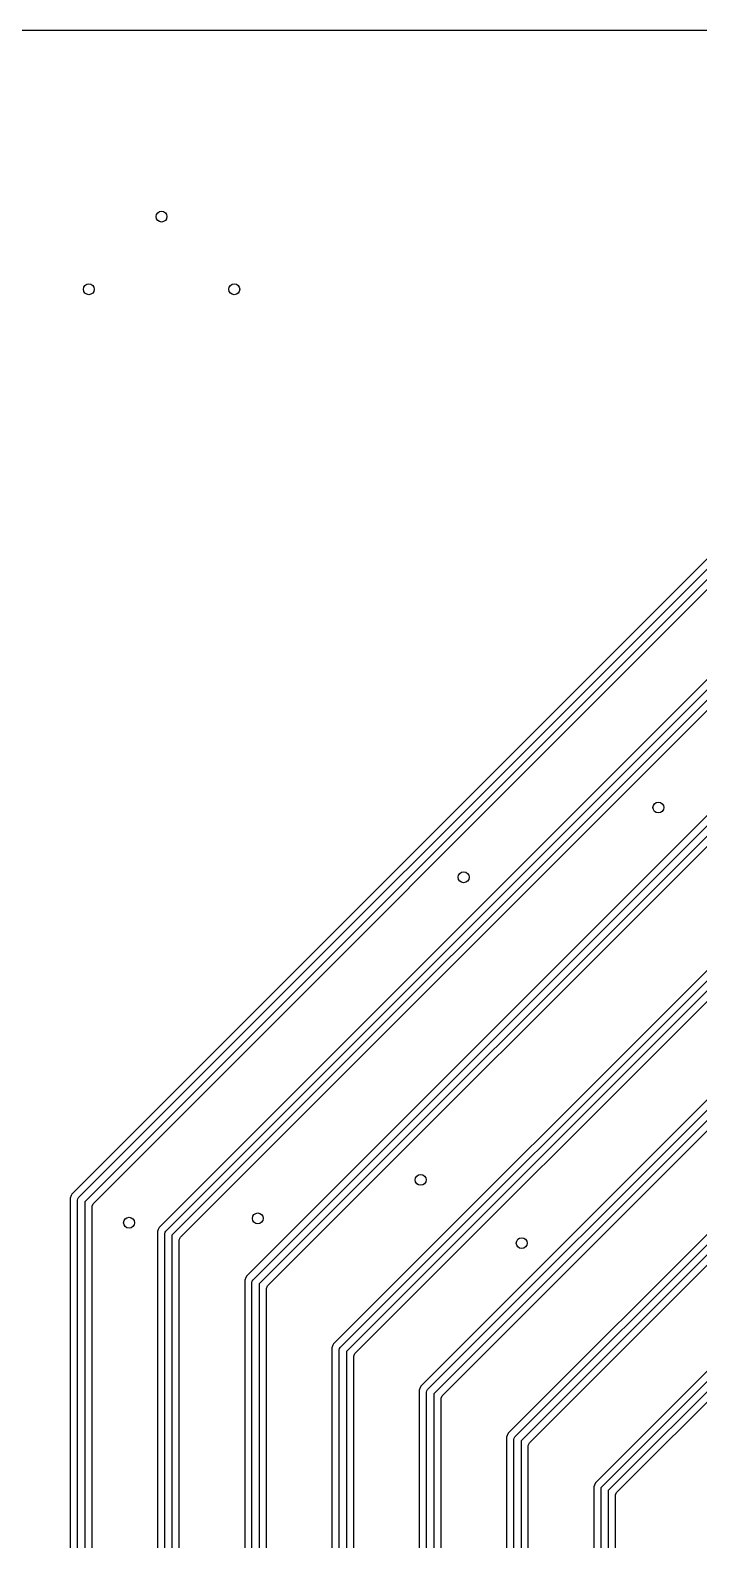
# Model space of a CAD drawing. Extents: x 114.9 to 199.6, y -137.1 to -76.7.
# Drawn here: x 155.93 to 165.13, y -97.41 to -76.65 of the extents above; entities that cross this region are included whole.
import ezdxf

# ---------------------------------------------------------------- set-up
doc = ezdxf.new("R2010")
doc.units = 0
doc.layers.add('BLACK', color=7, linetype='CONTINUOUS')

msp = doc.modelspace()

# ---------------------------------------------------------------- linework, layer by layer
at = {"layer": 'BLACK', "linetype": 'CONTINUOUS'}
for p, q in [((115.67417, -76.6505), (198.78583, -76.6505)), ((166.584745, -82.572415), (156.502414, -92.654745)), ((156.594645, -92.704645), (166.634645, -82.664645)), ((166.69071, -82.75), (156.68, -92.76071)), ((156.794852, -92.787987), (165.487641, -84.095198)), ((166.254745, -84.562415), (157.702414, -93.114745)), ((157.794645, -93.164645), (166.304644, -84.654645)), ((166.360711, -84.74), (157.88, -93.22071)), ((157.994852, -93.247987), (166.127641, -85.115198)), ((167.094745, -85.592414), (158.902413, -93.784745)), ((158.994645, -93.834645), (167.144645, -85.684644)), ((167.200711, -85.77), (159.08, -93.89071)), ((159.194852, -93.917987), (166.987641, -86.125198)), ((168.254745, -86.562413), (160.102414, -94.714745)), ((160.194645, -94.764645), (168.304645, -86.654645)), ((168.36071, -86.74), (160.28, -94.82071)), ((160.394852, -94.847988), (168.117642, -87.125198)), ((169.024744, -87.572415), (161.302413, -95.294745)), ((161.394645, -95.344645), (169.074645, -87.664645)), ((169.13071, -87.75), (161.48, -95.40071)), ((161.594852, -95.427987), (168.897641, -88.125198)), ((169.864744, -88.582415), (162.502413, -95.944745)), ((162.594645, -95.994645), (169.914644, -88.674645)), ((169.970711, -88.76), (162.68, -96.05071)), ((162.794852, -96.077987), (168.747641, -90.125198)), ((169.754745, -90.572414), (163.702413, -96.624745)), ((163.794645, -96.674645), (169.804645, -90.664644)), ((169.860711, -90.75), (163.88, -96.73071)), ((163.994852, -96.757987), (169.627641, -91.125198)), ((156.493406, -92.676492), (156.4795, -92.710062)), ((156.4795, -92.710062), (156.4795, -135.089555)), ((156.493407, -92.67649), (156.493406, -92.676492)), ((156.502411, -92.65475), (156.493407, -92.67649)), ((156.502414, -92.654745), (156.502411, -92.65475)), ((156.58, -92.74), (156.583806, -92.720866)), ((156.58, -135.122497), (156.58, -92.74)), ((156.583806, -92.720866), (156.594645, -92.704645)), ((156.68, -92.76071), (156.68, -135.12235)), ((156.7805, -92.822635), (156.794852, -92.787987)), ((156.7805, -135.088525), (156.7805, -92.822635)), ((157.691316, -93.141539), (157.6795, -93.170062)), ((157.6795, -93.170062), (157.6795, -135.089555)), ((157.691317, -93.141537), (157.691316, -93.141539)), ((157.702411, -93.11475), (157.691317, -93.141537)), ((157.702414, -93.114745), (157.702411, -93.11475)), ((157.78, -93.2), (157.783806, -93.180866)), ((157.78, -135.122497), (157.78, -93.2)), ((157.783806, -93.180866), (157.794645, -93.164645)), ((157.88, -93.22071), (157.88, -135.12235)), ((157.9805, -93.282635), (157.994852, -93.247987)), ((157.9805, -135.088525), (157.9805, -93.282635)), ((158.885301, -93.826058), (158.8795, -93.840065)), ((158.88899, -93.817151), (158.885301, -93.826058)), ((158.902413, -93.784746), (158.88899, -93.817149)), ((158.88899, -93.817149), (158.88899, -93.817151)), ((158.902413, -93.784745), (158.902413, -93.784746)), ((158.8795, -93.840065), (158.8795, -135.089555)), ((158.98, -93.87), (158.983806, -93.850866)), ((158.98, -135.122497), (158.98, -93.87)), ((158.983806, -93.850866), (158.994645, -93.834645)), ((159.08, -93.89071), (159.08, -135.12235)), ((159.1805, -93.952635), (159.194852, -93.917987)), ((159.1805, -135.088525), (159.1805, -93.952635)), ((160.094062, -94.734909), (160.0795, -94.770062)), ((160.0795, -94.770062), (160.0795, -135.089555)), ((160.094063, -94.734907), (160.094062, -94.734909)), ((160.102411, -94.71475), (160.094063, -94.734907)), ((160.102414, -94.714745), (160.102411, -94.71475)), ((160.18, -94.8), (160.183806, -94.780866)), ((160.18, -135.122497), (160.18, -94.8)), ((160.183806, -94.780866), (160.194645, -94.764645)), ((160.28, -94.82071), (160.28, -135.12235)), ((160.3805, -94.882636), (160.394852, -94.847988)), ((160.3805, -135.088525), (160.3805, -94.882636)), ((161.28899, -95.327151), (161.2795, -95.350064)), ((161.2795, -95.350064), (161.2795, -95.350065)), ((161.2795, -95.350065), (161.2795, -135.089555)), ((161.302413, -95.294746), (161.28899, -95.327149)), ((161.28899, -95.327149), (161.28899, -95.327151)), ((161.302413, -95.294745), (161.302413, -95.294746)), ((161.38, -95.38), (161.383806, -95.360866)), ((161.38, -135.122497), (161.38, -95.38)), ((161.383806, -95.360866), (161.394645, -95.344645)), ((161.48, -95.40071), (161.48, -135.12235)), ((161.5805, -95.462635), (161.594852, -95.427987)), ((161.5805, -135.088525), (161.5805, -95.462635)), ((162.48899, -95.977151), (162.4795, -96.000064)), ((162.4795, -96.000064), (162.4795, -96.000065)), ((162.4795, -96.000065), (162.4795, -135.089555)), ((162.502413, -95.944746), (162.48899, -95.977149)), ((162.48899, -95.977149), (162.48899, -95.977151)), ((162.502413, -95.944745), (162.502413, -95.944746)), ((162.58, -96.03), (162.583806, -96.010866)), ((162.58, -135.122497), (162.58, -96.03)), ((162.583806, -96.010866), (162.594645, -95.994645)), ((162.68, -96.05071), (162.68, -135.12235)), ((162.7805, -96.112635), (162.794852, -96.077987)), ((162.7805, -135.088525), (162.7805, -96.112635)), ((163.68899, -96.657151), (163.6795, -96.680064)), ((163.6795, -96.680064), (163.6795, -96.680065)), ((163.6795, -96.680065), (163.6795, -135.089555)), ((163.702413, -96.624746), (163.68899, -96.657149)), ((163.68899, -96.657149), (163.68899, -96.657151)), ((163.702413, -96.624745), (163.702413, -96.624746)), ((163.78, -96.71), (163.783806, -96.690866)), ((163.78, -135.122497), (163.78, -96.71)), ((163.783806, -96.690866), (163.794645, -96.674645)), ((163.88, -96.73071), (163.88, -135.12235)), ((163.9805, -96.792635), (163.994852, -96.757987)), ((163.9805, -98.570064), (163.9805, -96.792635))]:
    msp.add_line(p, q, dxfattribs=at)
at = {"layer": 'BLACK'}
for centre in [(157.736, -79.2135), (156.736, -80.2135), (158.736, -80.2135), (164.57, -87.34), (161.891239, -88.298202), (161.3, -92.46), (157.29, -93.05), (159.06, -92.99), (162.69, -93.33)]:
    msp.add_circle(centre, 0.075, dxfattribs=at)

doc.saveas('drawing.dxf')
